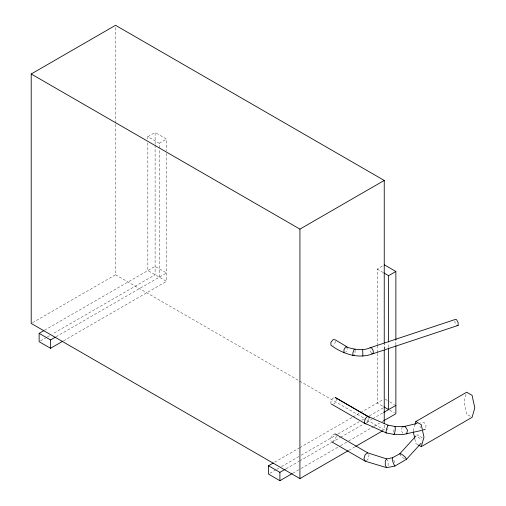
<?xml version="1.0" encoding="UTF-8"?>
<svg xmlns="http://www.w3.org/2000/svg" width="506" height="506" viewBox="0 0 506 506"><rect width="100%" height="100%" fill="white"/><g stroke="black" fill="none" stroke-linecap="round" stroke-linejoin="round"><path stroke-width="0.38" stroke-dasharray="2.53 1.9" d="M32.567 322.67L115.532 274.771L115.532 123.983M115.532 123.192L115.532 26.881M147.847 142.97L147.847 270.577L166.525 281.336L166.525 151.68M155.102 145.089L155.102 274.739L52.776 333.815M155.102 144.299L155.102 132.483L166.525 139.08L166.525 150.896M159.27 277.174L159.27 148.783M159.27 147.992L159.27 143.268L147.847 136.671L147.847 139.82M335.2 341.259L335.2 342.695L333.049 345.364M347.078 346.857L347.078 349.722L345.826 352.068M355.073 350.228L355.073 352.378L354.206 354.832M377.191 353.365L377.191 402.991L383.238 406.482M377.191 352.581L377.191 346.281M377.191 345.49L377.191 269.084L384.446 264.897M384.244 425.173L384.244 429.91L366.464 419.645M384.244 349.387L384.244 343.859M384.446 349.178L384.446 344.453M388.614 347.356L388.614 342.632M395.869 344.744L395.869 340.019M454.913 321L454.913 322.43L456.526 325.352M393.655 432.175L394.06 428.784M388.102 465.665L388.127 461.301L387.425 460.112M330.62 403.592L331.424 399.683L334.409 397.039M336.598 398.298L335.794 402.207L333.802 403.971M369.247 417.222L368.444 421.131L366.958 422.877M387.71 429.67L387.975 428.367M402.131 426.994L401.334 430.903L402.846 433.237M423.06 430.087L425.293 429.556L426.09 425.647L423.819 422.149L420.739 422.561M413.13 430.979L414.8 425.179M466.032 394.389L463.951 401.644L466.658 414.199L471.402 416.938M336.439 436.235L334.757 440.195L332.904 441.156M366.363 460.511L367.919 459.416L369.102 455.229L367.698 452.857M147.847 136.671L155.102 132.483M159.27 143.268L166.525 139.08M44.591 330.197L155.102 266.39L166.525 272.987L56.014 336.787M40.499 340.905L46.634 337.363M47.317 336.964L50.05 335.389M63.516 340.804L166.525 281.336M274.619 462.212L299.179 448.038M299.862 447.639L352.385 417.317M353.068 416.919L359.892 412.985M360.576 412.586L383.131 399.563M269.843 473.319L275.985 469.77M276.668 469.378L278.711 468.195M281.444 466.621L300.539 455.596M301.222 455.204L337.382 434.325M338.059 433.933L359.209 421.726M361.935 420.151L363.985 418.968M369.443 415.818L383.086 407.937M286.042 468.809L299.002 461.327M299.685 460.928L331.063 442.813M331.746 442.421L339.931 437.696M340.614 437.298L363.808 423.908M366.54 422.333L371.992 419.183M372.675 418.791L383.592 412.485M292.86 473.218L300.368 468.885M301.051 468.493L339.931 446.039M340.614 445.647L348.122 441.314M348.798 440.922L373.358 426.741M374.042 426.349L379.5 423.199M382.226 421.624L383.592 420.834M348.881 450.327L355.003 446.792M335.042 433.863L331.955 435.457L330.266 439.423L330.968 440.606M422.984 429.866L425.293 429.556M377.191 269.084L383.238 272.576M385.123 399.19L389.152 401.517M389.822 401.909L394.528 404.623M389.822 410.252L394.528 412.972M417.874 444.711L415.843 443.534L414.882 439.107M115.532 274.771L365.781 419.253M422.301 437.981L418.93 435.249L416.957 434.888L418.354 437.26L421.732 439.992M404.515 458.929L401.138 456.197L399.734 453.831M419.942 426.469L420.701 427.633M371.334 353.005L370.044 350.664L370.044 349.235M393.858 460.112L395.078 464.268"/><path stroke-width="0.76" d="M384.244 343.068L384.244 180.44L115.532 25.3L31.208 73.984L31.208 323.454L299.919 478.594L348.204 450.719M43.908 330.589L39.133 333.346L39.133 341.695L50.556 348.286L62.833 341.196M50.556 348.286L50.556 339.937L55.331 337.186M273.253 463.003L268.477 465.76L268.477 474.103L279.9 480.7L292.183 473.61M279.9 480.7L279.9 472.351L285.359 469.201M299.919 478.594L299.919 229.123L384.244 180.44M343.947 352.726L343.947 349.861L345.509 346.926C353.435 348.969 361.935 351.417 370.044 347.805L454.913 319.571L456.526 319.621L458.132 322.543L458.132 325.402L373.264 353.643C358.621 359.374 342.992 354.111 330.905 345.174L330.905 342.309L333.049 339.64L335.2 339.83L347.078 346.857M384.244 423.592L384.244 350.171M388.614 348.147L388.614 409.588L383.915 406.868M388.614 341.847L388.614 275.681L383.915 272.962M395.869 345.535L395.869 413.744L383.592 420.834M395.869 340.019L395.869 271.488L384.446 264.897M415.913 436.039L399.734 453.831L392.46 457.74L392.27 459.524L393.491 463.679L394.895 466.051L406.489 459.29L421.1 443.218M406.679 433.996L407.482 430.087L405.205 426.583L395.249 426.507L388.013 425.179L367.565 416.217L335.086 397.425L369.247 417.222L367.565 416.217L365.079 419.126L364.282 423.035L386.413 432.997L393.649 434.325L403.605 434.401L421.568 430.442M415.009 424.458L415.843 421.555L466.658 392.213L472.085 395.344L474.792 407.899L472.085 417.33L421.264 446.665L418.551 445.103M421.264 446.665L423.977 437.241L421.264 424.686L415.843 421.555M388.013 425.179L386.71 428.506L385.907 432.415L386.413 432.997M392.46 457.74L386.723 458.929L385.294 460.922L385.268 465.292L386.673 467.658L394.895 466.051M386.723 458.929L367.698 452.857L365.111 454.679L363.928 458.866L365.332 461.238L386.673 467.658M388.614 275.681L395.869 271.488M383.592 412.485L395.869 405.401M355.68 446.4L382.884 430.695M394.459 426.83L395.249 426.507L395.237 430.087L394.44 434.003L393.649 434.325M402.877 426.817L417.02 423.446M355.073 349.513L353.985 349.716L352.897 352.783L352.897 355.648L353.985 355.446M403.668 426.792L405.205 426.583M457.057 325.371L458.132 325.402M370.044 347.805L371.657 347.862L373.264 350.778L373.264 353.643L371.657 353.586M399.734 453.831L401.707 454.192L405.085 456.918L406.489 459.29M31.208 73.984L299.919 229.123M331.67 441.795L365.332 461.238M39.133 333.346L50.556 339.937M268.477 465.76L279.9 472.351M331.303 403.984L365.964 424.034M335.042 433.863L367.698 452.857M362.669 349.652L362.878 356.015M413.288 431.719L414.724 438.367"/></g></svg>
